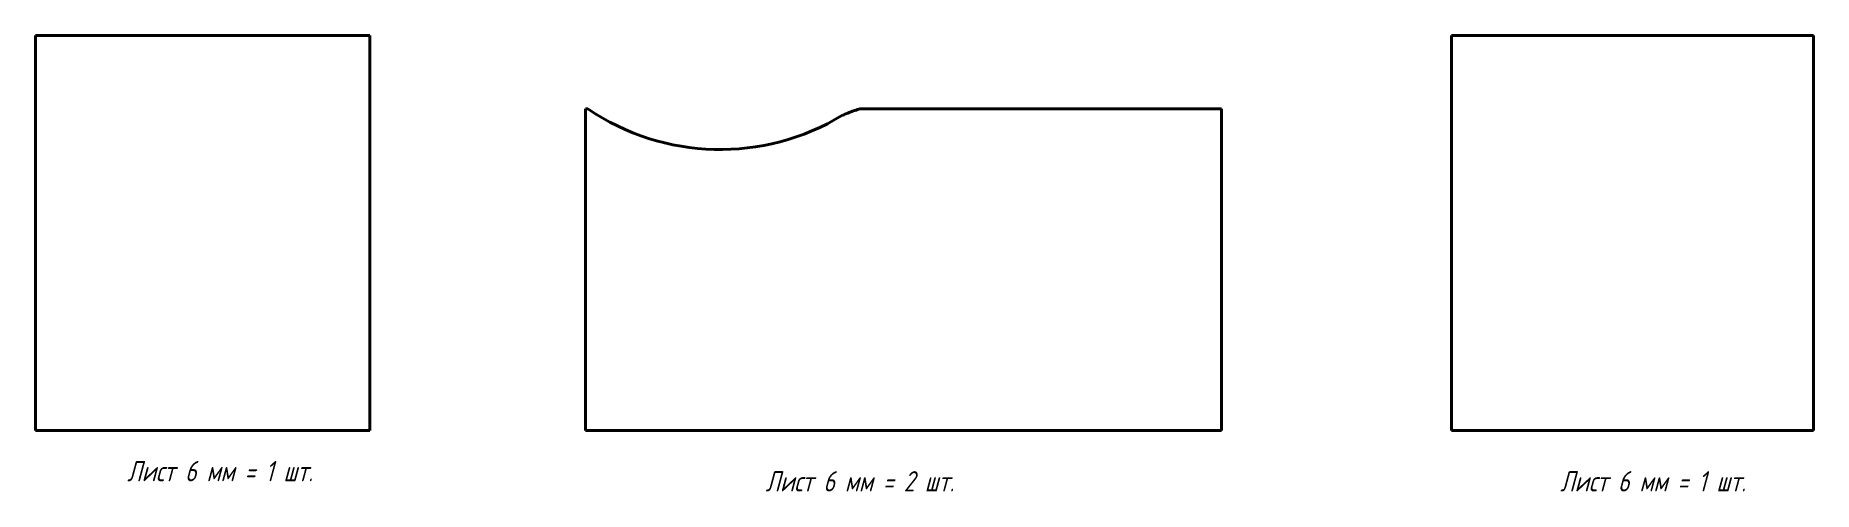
# Model space of a CAD drawing. Header units: millimetres. Extents: x 0 to 873, y -30 to 194.
import ezdxf

# ---------------------------------------------------------------- set-up
doc = ezdxf.new("R2010")
doc.units = ezdxf.units.MM
doc.linetypes.add('K5LT_BASIC', pattern=[0])
doc.styles.add('KTEXTSTYLE', font='GOST_AU.SHX', dxfattribs={"width": 0.96, "height": 5})

msp = doc.modelspace()

# ---------------------------------------------------------------- linework, layer by layer
at = {"color": 7, "linetype": 'K5LT_BASIC', "lineweight": 40, "true_color": 0xffffff}
for p, q in [((0, 194), (0, 0)), ((164, 194), (0, 194)), ((164, 0), (164, 194)), ((695, 194), (695, 0)), ((872.62, 194), (695, 194)), ((872.62, 194), (872.62, 0)), ((270, 0), (270, 158)), ((270, 158), (271.04, 158)), ((404.76, 158), (410.14, 158)), ((410.14, 158), (582.14, 158)), ((582.14, 0), (582.14, 158)), ((0, 0), (164, 0)), ((270, 0), (396, 0)), ((396, 0), (410.14, 0)), ((410.14, 0), (582.14, 0)), ((872.62, 0), (695, 0))]:
    msp.add_line(p, q, dxfattribs=at)
msp.add_arc((336, 253.5), 115.5, 235.77547, 301.29741, dxfattribs=at)
msp.add_open_spline([(396, 154.81), (396.22, 154.9), (396.81, 155.14), (398.06, 155.65), (399.28, 156.14), (400.33, 156.55), (401.09, 156.84), (402.1, 157.2), (403.05, 157.51), (403.73, 157.72), (404.07, 157.82), (404.42, 157.91), (404.65, 157.97), (404.76, 158)], degree=3, knots=[0, 0, 0, 0, 0.776108, 2.069623, 4.397948, 5.055039, 5.71213, 7.026312, 8.513156, 8.884867, 9.256578, 9.628289, 10, 10, 10, 10], dxfattribs=at)

# ---------------------------------------------------------------- texts
at = {"color": 7, "char_height": 10, "attachment_point": 1, "style": 'KTEXTSTYLE'}
for s, insert in [('\\H3.5;\\W0.965;\\Q15;\\Q15;\\H10.00;Лист 6 мм = 1 шт.', (45, -15)), ('\\H3.5;\\W0.965;\\Q15;\\Q15;\\H10.00;Лист 6 мм = 2 шт.', (358.3, -20)), ('\\H3.5;\\W0.965;\\Q15;\\Q15;\\H10.00;Лист 6 мм = 1 шт.', (748.3, -20))]:
    msp.add_mtext(s, dxfattribs=dict(at, insert=insert))

doc.saveas('drawing.dxf')
